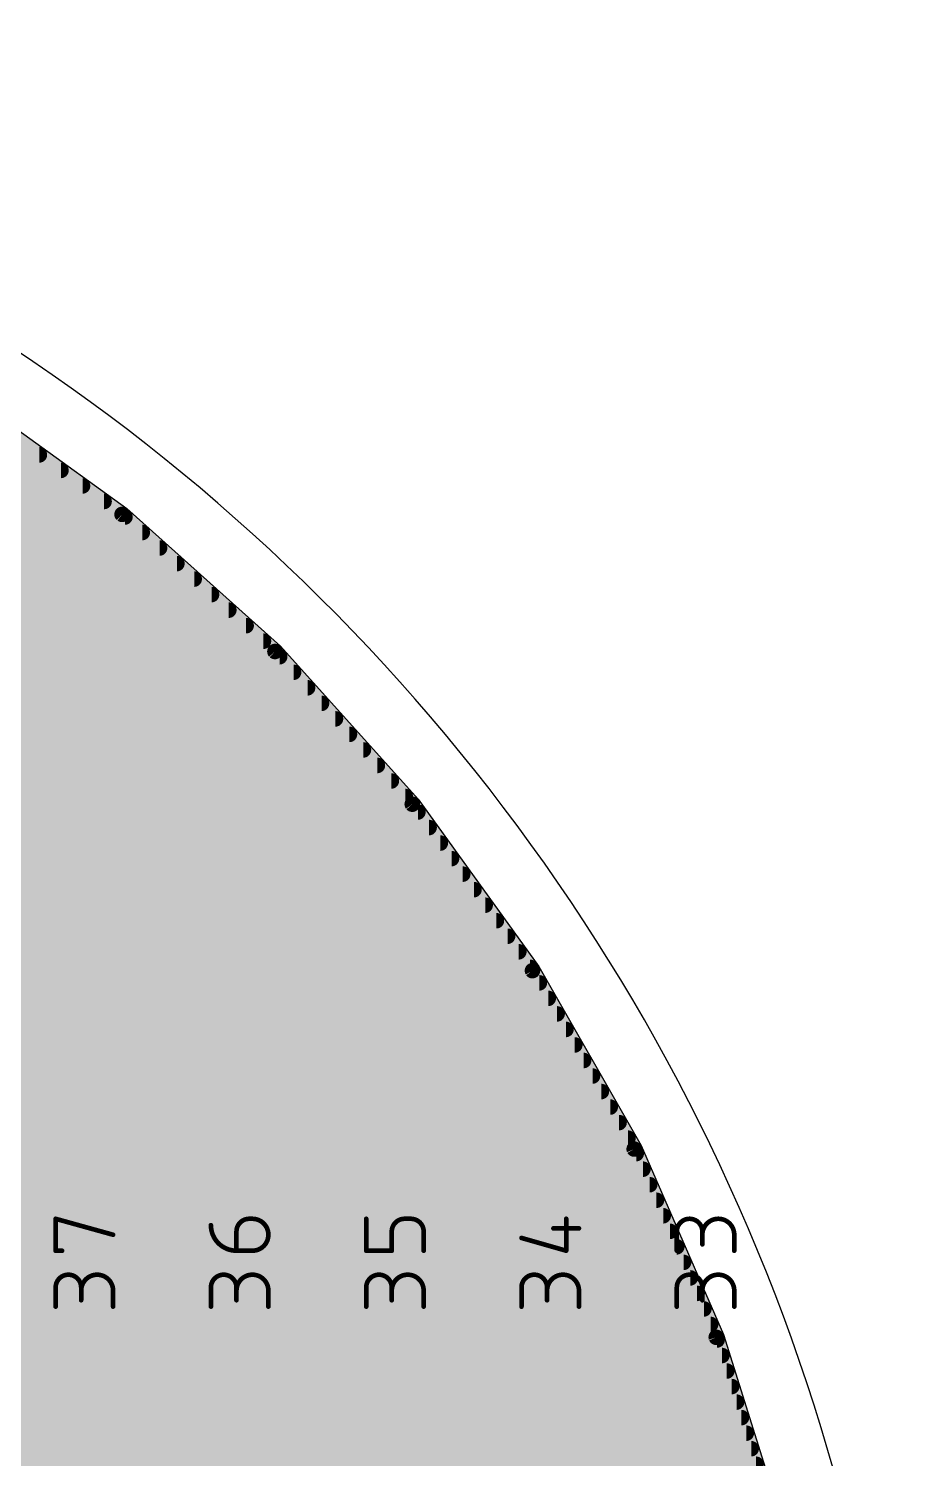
# Model space of a CAD drawing. Extents: x -1.28 to 1.28, y -1.28 to 1.27.
# Drawn here: x 0.714 to 1.28, y 0.354 to 1.275 of the extents above; entities that cross this region are included whole.
import ezdxf

# ---------------------------------------------------------------- set-up
doc = ezdxf.new("R2010")
doc.units = 0
for name, color, linetype in [('1', 12, 'CONTINUOUS'), ('16', 132, 'CONTINUOUS'), ('20', 31, 'CONTINUOUS'), ('21', 100, 'CONTINUOUS')]:
    doc.layers.add(name, color=color, linetype=linetype)

msp = doc.modelspace()

# ---------------------------------------------------------------- linework, layer by layer
at = {"layer": '1', "const_width": 0.01}
for points in [[(0.666946, 1.038951), (0.774263, 0.96168)], [(0.401678, 1), (0.721043, 1)], [(0.428837, 0.99), (0.734931, 0.99)], [(0.440755, 0.98), (0.748819, 0.98)], [(0.452672, 0.97), (0.762707, 0.97)], [(0.461005, 0.96), (0.776135, 0.96)], [(0.774263, 0.96168), (0.872702, 0.873376)], [(0.466778, 0.95), (0.787283, 0.95)], [(0.472552, 0.94), (0.798431, 0.94)], [(0.477121, 0.93), (0.809578, 0.93)], [(0.478884, 0.92), (0.820726, 0.92)], [(0.480647, 0.91), (0.831874, 0.91)], [(0.48241, 0.9), (0.843022, 0.9)], [(0.482174, 0.89), (0.854169, 0.89)], [(0.480411, 0.88), (0.865317, 0.88)], [(0.478648, 0.87), (0.875738, 0.87)], [(0.872702, 0.873376), (0.961134, 0.775053)], [(0.476884, 0.86), (0.884732, 0.86)], [(0.471779, 0.85), (0.893726, 0.85)], [(0.466005, 0.84), (0.90272, 0.84)], [(0.460232, 0.83), (0.911714, 0.83)], [(0.451077, 0.82), (0.920708, 0.82)], [(0.439159, 0.81), (0.929702, 0.81)], [(0.425475, 0.8), (0.938696, 0.8)], [(0.398001, 0.79), (0.947691, 0.79)], [(0.227624, 0.78), (0.956685, 0.78)], [(0.2305, 0.77), (0.964783, 0.77)], [(0.961134, 0.775053), (1.038547, 0.667838)], [(0.2305, 0.76), (0.972003, 0.76)], [(0.227624, 0.75), (0.979223, 0.75)], [(0.222276, 0.74), (0.986444, 0.74)], [(0.211334, 0.73), (0.993664, 0.73)], [(0.157456, 0.72), (1.000884, 0.72)], [(0.167456, 0.71), (1.008104, 0.71)], [(0.177456, 0.7), (1.015325, 0.7)], [(0.187456, 0.69), (1.022545, 0.69)], [(0.238922, 0.68), (1.029765, 0.68)], [(0.25127, 0.67), (1.036986, 0.67)], [(1.038547, 0.667838), (1.104052, 0.55296)], [(0.255453, 0.66), (1.043016, 0.66)], [(0.25589, 0.65), (1.048718, 0.65)], [(0.252968, 0.64), (1.05442, 0.64)], [(0.24527, 0.63), (1.060122, 0.63)], [(-0.419, 0.62), (1.065825, 0.62)], [(-0.419, 0.61), (1.071527, 0.61)], [(-0.419, 0.6), (1.077229, 0.6)], [(-0.419, 0.59), (1.082931, 0.59)], [(0.367, 0.58), (1.088633, 0.58)], [(0.367, 0.57), (1.094335, 0.57)], [(0.367, 0.56), (1.100037, 0.56)], [(0.367, 0.55), (1.105342, 0.55)], [(1.104052, 0.55296), (1.156898, 0.431737)], [(0.367, 0.54), (1.109702, 0.54)], [(0.367, 0.53), (1.114061, 0.53)], [(0.367, 0.52), (1.11842, 0.52)], [(0.367, 0.51), (1.12278, 0.51)], [(0.367, 0.5), (1.127139, 0.5)], [(0.367, 0.49), (1.131499, 0.49)], [(0.367, 0.48), (1.135858, 0.48)], [(0.367, 0.47), (1.140217, 0.47)], [(0.367, 0.46), (1.144577, 0.46)], [(0.367, 0.45), (1.148936, 0.45)], [(0.367, 0.44), (1.153296, 0.44)], [(0.367, 0.43), (1.157443, 0.43)], [(1.156898, 0.431737), (1.196479, 0.305558)], [(0.367, 0.42), (1.160579, 0.42)], [(0.367, 0.41), (1.163716, 0.41)], [(0.367, 0.4), (1.166853, 0.4)], [(-0.972, 0.39), (1.16999, 0.39)], [(-0.982, 0.38), (1.173127, 0.38)], [(-0.992, 0.37), (1.176264, 0.37)], [(-1.002, 0.36), (1.179401, 0.36)], [(-1.012, 0.35), (1.182538, 0.35)]]:
    msp.add_lwpolyline(points, dxfattribs=at)
at = {"layer": '1', "const_width": 0.005}
for points in [[(0.721043, 0.9975, 1), (0.721043, 1.0025)], [(0.734931, 0.9875, 1), (0.734931, 0.9925)], [(0.748819, 0.9775, 1), (0.748819, 0.9825)], [(0.762707, 0.9675, 1), (0.762707, 0.9725)], [(0.775932, 0.96354, 1), (0.772594, 0.959819)], [(0.772802, 0.959651, 1), (0.775724, 0.963708)], [(0.776135, 0.9575, 1), (0.776135, 0.9625)], [(0.787283, 0.9475, 1), (0.787283, 0.9525)], [(0.798431, 0.9375, 1), (0.798431, 0.9425)], [(0.809578, 0.9275, 1), (0.809578, 0.9325)], [(0.820726, 0.9175, 1), (0.820726, 0.9225)], [(0.831874, 0.9075, 1), (0.831874, 0.9125)], [(0.843022, 0.8975, 1), (0.843022, 0.9025)], [(0.854169, 0.8875, 1), (0.854169, 0.8925)], [(0.865317, 0.8775, 1), (0.865317, 0.8825)], [(0.874561, 0.875048, 1), (0.870843, 0.871704)], [(0.871032, 0.871515, 1), (0.874371, 0.875237)], [(0.875738, 0.8675, 1), (0.875738, 0.8725)], [(0.884732, 0.8575, 1), (0.884732, 0.8625)], [(0.893726, 0.8475, 1), (0.893726, 0.8525)], [(0.90272, 0.8375, 1), (0.90272, 0.8425)], [(0.911714, 0.8275, 1), (0.911714, 0.8325)], [(0.920708, 0.8175, 1), (0.920708, 0.8225)], [(0.929702, 0.8075, 1), (0.929702, 0.8125)], [(0.938696, 0.7975, 1), (0.938696, 0.8025)], [(0.947691, 0.7875, 1), (0.947691, 0.7925)], [(0.956685, 0.7775, 1), (0.956685, 0.7825)], [(0.963161, 0.776516, 1), (0.959108, 0.773589)], [(0.959276, 0.773381, 1), (0.962993, 0.776724)], [(0.964783, 0.7675, 1), (0.964783, 0.7725)], [(0.972003, 0.7575, 1), (0.972003, 0.7625)], [(0.979223, 0.7475, 1), (0.979223, 0.7525)], [(0.986444, 0.7375, 1), (0.986444, 0.7425)], [(0.993664, 0.7275, 1), (0.993664, 0.7325)], [(1.000884, 0.7175, 1), (1.000884, 0.7225)], [(1.008104, 0.7075, 1), (1.008104, 0.7125)], [(1.015325, 0.6975, 1), (1.015325, 0.7025)], [(1.022545, 0.6875, 1), (1.022545, 0.6925)], [(1.029765, 0.6775, 1), (1.029765, 0.6825)], [(1.040719, 0.669076, 1), (1.036375, 0.666599)], [(1.036986, 0.6675, 1), (1.036986, 0.6725)], [(1.03652, 0.666374, 1), (1.040574, 0.669301)], [(1.043016, 0.6575, 1), (1.043016, 0.6625)], [(1.048718, 0.6475, 1), (1.048718, 0.6525)], [(1.05442, 0.6375, 1), (1.05442, 0.6425)], [(1.060122, 0.6275, 1), (1.060122, 0.6325)], [(1.065825, 0.6175, 1), (1.065825, 0.6225)], [(1.071527, 0.6075, 1), (1.071527, 0.6125)], [(1.077229, 0.5975, 1), (1.077229, 0.6025)], [(1.082931, 0.5875, 1), (1.082931, 0.5925)], [(1.088633, 0.5775, 1), (1.088633, 0.5825)], [(1.094335, 0.5675, 1), (1.094335, 0.5725)], [(1.100037, 0.5575, 1), (1.100037, 0.5625)], [(1.106344, 0.553959, 1), (1.10176, 0.551961)], [(1.10188, 0.551722, 1), (1.106224, 0.554198)], [(1.105342, 0.5475, 1), (1.105342, 0.5525)], [(1.109702, 0.5375, 1), (1.109702, 0.5425)], [(1.114061, 0.5275, 1), (1.114061, 0.5325)], [(1.11842, 0.5175, 1), (1.11842, 0.5225)], [(1.12278, 0.5075, 1), (1.12278, 0.5125)], [(1.127139, 0.4975, 1), (1.127139, 0.5025)], [(1.131499, 0.4875, 1), (1.131499, 0.4925)], [(1.135858, 0.4775, 1), (1.135858, 0.4825)], [(1.140217, 0.4675, 1), (1.140217, 0.4725)], [(1.144577, 0.4575, 1), (1.144577, 0.4625)], [(1.148936, 0.4475, 1), (1.148936, 0.4525)], [(1.153296, 0.4375, 1), (1.153296, 0.4425)], [(1.159283, 0.432485, 1), (1.154512, 0.430988)], [(1.154606, 0.430738, 1), (1.15919, 0.432736)], [(1.157443, 0.4275, 1), (1.157443, 0.4325)], [(1.160579, 0.4175, 1), (1.160579, 0.4225)], [(1.163716, 0.4075, 1), (1.163716, 0.4125)], [(1.166853, 0.3975, 1), (1.166853, 0.4025)], [(1.16999, 0.3875, 1), (1.16999, 0.3925)], [(1.173127, 0.3775, 1), (1.173127, 0.3825)], [(1.176264, 0.3675, 1), (1.176264, 0.3725)], [(1.179401, 0.3575, 1), (1.179401, 0.3625)], [(1.182538, 0.3475, 1), (1.182538, 0.3525)]]:
    msp.add_lwpolyline(points, format="xyb", dxfattribs=at)
at = {"layer": '16'}
for p, q in [((0.669646, 1.043159), (0.777397, 0.965574)), ((0.777397, 0.965574), (0.876234, 0.876913)), ((0.876234, 0.876913), (0.965025, 0.778192)), ((0.965025, 0.778192), (1.042751, 0.670543)), ((1.042751, 0.670543), (1.108521, 0.5552)), ((1.108521, 0.5552), (1.161581, 0.433486)), ((1.161581, 0.433486), (1.201322, 0.306797))]:
    msp.add_line(p, q, dxfattribs=at)
at = {"layer": '20'}
msp.add_arc((0, -0.000471), 1.279996, 95.065, 84.935, dxfattribs=at)
at = {"layer": '21', "const_width": 0.003}
for points in [[(0.7315, 0.4875), (0.7315, 0.508055)], [(0.7315, 0.508055), (0.7685, 0.497778)], [(0.856167, 0.508055), (0.858222, 0.508055)], [(0.9315, 0.4875), (0.9315, 0.508055)], [(0.960278, 0.508055), (0.956167, 0.508055)], [(1.060278, 0.4875), (1.060278, 0.508055)], [(0.847945, 0.4875), (0.847945, 0.499833)], [(0.947945, 0.499833), (0.947945, 0.4875)], [(0.9685, 0.4875), (0.9685, 0.499833)], [(1.0315, 0.495722), (1.060278, 0.4875)], [(1.052056, 0.501889), (1.0685, 0.501889)], [(1.1315, 0.4875), (1.1315, 0.499833)], [(1.147945, 0.499833), (1.147945, 0.491611)], [(1.1685, 0.4875), (1.1685, 0.497778)], [(0.735611, 0.4875), (0.7315, 0.4875)], [(0.858222, 0.4875), (0.847945, 0.4875)], [(0.947945, 0.4875), (0.9315, 0.4875)], [(0.7315, 0.4515), (0.7315, 0.463833)], [(0.747945, 0.463833), (0.747945, 0.455611)], [(0.7685, 0.4515), (0.7685, 0.461778)], [(0.8315, 0.4515), (0.8315, 0.463833)], [(0.847945, 0.463833), (0.847945, 0.455611)], [(0.8685, 0.4515), (0.8685, 0.461778)], [(0.9315, 0.4515), (0.9315, 0.463833)], [(0.947945, 0.463833), (0.947945, 0.455611)], [(0.9685, 0.4515), (0.9685, 0.461778)], [(1.0315, 0.4515), (1.0315, 0.463833)], [(1.047945, 0.463833), (1.047945, 0.455611)], [(1.0685, 0.4515), (1.0685, 0.461778)], [(1.1315, 0.4515), (1.1315, 0.463833)], [(1.147945, 0.463833), (1.147945, 0.455611)], [(1.1685, 0.4515), (1.1685, 0.461778)]]:
    msp.add_lwpolyline(points, dxfattribs=at)
at = {"layer": '21'}
for points, const_width in [([(0.73225, 0.508055, 1), (0.73075, 0.508055)], 0.0015), ([(0.731701, 0.508778, 1), (0.731299, 0.507333)], 0.0015), ([(0.856167, 0.508055, 0.414214), (0.847945, 0.499833)], 0.003), ([(0.856167, 0.508805, 1), (0.856167, 0.507305)], 0.0015), ([(0.856167, 0.507305, 1), (0.856167, 0.508805)], 0.0015), ([(0.858222, 0.4875, 1), (0.858222, 0.508055)], 0.003), ([(0.858222, 0.508805, 1), (0.858222, 0.507305)], 0.0015), ([(0.858222, 0.507305, 1), (0.858222, 0.508805)], 0.0015), ([(0.93225, 0.508055, 1), (0.93075, 0.508055)], 0.0015), ([(0.956167, 0.508055, 0.414214), (0.947945, 0.499833)], 0.003), ([(0.956167, 0.508805, 1), (0.956167, 0.507305)], 0.0015), ([(0.956167, 0.507305, 1), (0.956167, 0.508805)], 0.0015), ([(0.9685, 0.499833, 0.414214), (0.960278, 0.508055)], 0.003), ([(0.960278, 0.508805, 1), (0.960278, 0.507305)], 0.0015), ([(0.960278, 0.507305, 1), (0.960278, 0.508805)], 0.0015), ([(1.061028, 0.508055, 1), (1.059528, 0.508055)], 0.0015), ([(1.147944, 0.499833, 1), (1.1315, 0.499833)], 0.003), ([(1.1685, 0.497778, 1), (1.147944, 0.497778)], 0.003), ([(0.768299, 0.497055, 1), (0.768701, 0.4985)], 0.0015), ([(0.8315, 0.503944, 0.414209), (0.847945, 0.4875)], 0.003), ([(0.83225, 0.503944, 1), (0.83075, 0.503944)], 0.0015), ([(0.848695, 0.499833, 1), (0.847195, 0.499833)], 0.0015), ([(0.847195, 0.499833, 1), (0.848695, 0.499833)], 0.0015), ([(0.948695, 0.499833, 1), (0.947195, 0.499833)], 0.0015), ([(0.947195, 0.499833, 1), (0.948695, 0.499833)], 0.0015), ([(0.96925, 0.499833, 1), (0.96775, 0.499833)], 0.0015), ([(0.96775, 0.499833, 1), (0.96925, 0.499833)], 0.0015), ([(1.031706, 0.496443, 1), (1.031294, 0.495001)], 0.0015), ([(1.052056, 0.502639, 1), (1.052056, 0.501139)], 0.0015), ([(1.0685, 0.501139, 1), (1.0685, 0.502639)], 0.0015), ([(1.13225, 0.499833, 1), (1.13075, 0.499833)], 0.0015), ([(1.13075, 0.499833, 1), (1.13225, 0.499833)], 0.0015), ([(1.147194, 0.499833, 1), (1.148694, 0.499833)], 0.0015), ([(1.147194, 0.497778, 1), (1.148694, 0.497778)], 0.0015), ([(1.148695, 0.499833, 1), (1.147195, 0.499833)], 0.0015), ([(1.16925, 0.497778, 1), (1.16775, 0.497778)], 0.0015), ([(1.16775, 0.497778, 1), (1.16925, 0.497778)], 0.0015), ([(0.7315, 0.48825, 1), (0.7315, 0.48675)], 0.0015), ([(0.73075, 0.4875, 1), (0.73225, 0.4875)], 0.0015), ([(0.735611, 0.48675, 1), (0.735611, 0.48825)], 0.0015), ([(0.847945, 0.48825, 1), (0.847945, 0.48675)], 0.0015), ([(0.847195, 0.4875, 1), (0.848695, 0.4875)], 0.0015), ([(0.847945, 0.48675, 1), (0.847945, 0.48825)], 0.0015), ([(0.858222, 0.48825, 1), (0.858222, 0.48675)], 0.0015), ([(0.858222, 0.48675, 1), (0.858222, 0.48825)], 0.0015), ([(0.9315, 0.48825, 1), (0.9315, 0.48675)], 0.0015), ([(0.93075, 0.4875, 1), (0.93225, 0.4875)], 0.0015), ([(0.947195, 0.4875, 1), (0.948695, 0.4875)], 0.0015), ([(0.947945, 0.48675, 1), (0.947945, 0.48825)], 0.0015), ([(0.96775, 0.4875, 1), (0.96925, 0.4875)], 0.0015), ([(1.059528, 0.4875, 1), (1.061028, 0.4875)], 0.0015), ([(1.060072, 0.486779, 1), (1.060484, 0.488221)], 0.0015), ([(1.13075, 0.4875, 1), (1.13225, 0.4875)], 0.0015), ([(1.147195, 0.491611, 1), (1.148695, 0.491611)], 0.0015), ([(1.16775, 0.4875, 1), (1.16925, 0.4875)], 0.0015), ([(0.747944, 0.463833, 1), (0.7315, 0.463833)], 0.003), ([(0.7685, 0.461778, 1), (0.747944, 0.461778)], 0.003), ([(0.847944, 0.463833, 1), (0.8315, 0.463833)], 0.003), ([(0.8685, 0.461778, 1), (0.847944, 0.461778)], 0.003), ([(0.947944, 0.463833, 1), (0.9315, 0.463833)], 0.003), ([(0.9685, 0.461778, 1), (0.947944, 0.461778)], 0.003), ([(1.047944, 0.463833, 1), (1.0315, 0.463833)], 0.003), ([(1.0685, 0.461778, 1), (1.047944, 0.461778)], 0.003), ([(1.147944, 0.463833, 1), (1.1315, 0.463833)], 0.003), ([(1.1685, 0.461778, 1), (1.147944, 0.461778)], 0.003), ([(0.73225, 0.463833, 1), (0.73075, 0.463833)], 0.0015), ([(0.73075, 0.463833, 1), (0.73225, 0.463833)], 0.0015), ([(0.747194, 0.463833, 1), (0.748694, 0.463833)], 0.0015), ([(0.747194, 0.461778, 1), (0.748694, 0.461778)], 0.0015), ([(0.748695, 0.463833, 1), (0.747195, 0.463833)], 0.0015), ([(0.76925, 0.461778, 1), (0.76775, 0.461778)], 0.0015), ([(0.76775, 0.461778, 1), (0.76925, 0.461778)], 0.0015), ([(0.83225, 0.463833, 1), (0.83075, 0.463833)], 0.0015), ([(0.83075, 0.463833, 1), (0.83225, 0.463833)], 0.0015), ([(0.847194, 0.463833, 1), (0.848694, 0.463833)], 0.0015), ([(0.847194, 0.461778, 1), (0.848694, 0.461778)], 0.0015), ([(0.848695, 0.463833, 1), (0.847195, 0.463833)], 0.0015), ([(0.86925, 0.461778, 1), (0.86775, 0.461778)], 0.0015), ([(0.86775, 0.461778, 1), (0.86925, 0.461778)], 0.0015), ([(0.93225, 0.463833, 1), (0.93075, 0.463833)], 0.0015), ([(0.93075, 0.463833, 1), (0.93225, 0.463833)], 0.0015), ([(0.947194, 0.463833, 1), (0.948694, 0.463833)], 0.0015), ([(0.947194, 0.461778, 1), (0.948694, 0.461778)], 0.0015), ([(0.948695, 0.463833, 1), (0.947195, 0.463833)], 0.0015), ([(0.96925, 0.461778, 1), (0.96775, 0.461778)], 0.0015), ([(0.96775, 0.461778, 1), (0.96925, 0.461778)], 0.0015), ([(1.03225, 0.463833, 1), (1.03075, 0.463833)], 0.0015), ([(1.03075, 0.463833, 1), (1.03225, 0.463833)], 0.0015), ([(1.047194, 0.463833, 1), (1.048694, 0.463833)], 0.0015), ([(1.047194, 0.461778, 1), (1.048694, 0.461778)], 0.0015), ([(1.048695, 0.463833, 1), (1.047195, 0.463833)], 0.0015), ([(1.06925, 0.461778, 1), (1.06775, 0.461778)], 0.0015), ([(1.06775, 0.461778, 1), (1.06925, 0.461778)], 0.0015), ([(1.13225, 0.463833, 1), (1.13075, 0.463833)], 0.0015), ([(1.13075, 0.463833, 1), (1.13225, 0.463833)], 0.0015), ([(1.147194, 0.463833, 1), (1.148694, 0.463833)], 0.0015), ([(1.147194, 0.461778, 1), (1.148694, 0.461778)], 0.0015), ([(1.148695, 0.463833, 1), (1.147195, 0.463833)], 0.0015), ([(1.16925, 0.461778, 1), (1.16775, 0.461778)], 0.0015), ([(1.16775, 0.461778, 1), (1.16925, 0.461778)], 0.0015), ([(0.73075, 0.4515, 1), (0.73225, 0.4515)], 0.0015), ([(0.747195, 0.455611, 1), (0.748695, 0.455611)], 0.0015), ([(0.76775, 0.4515, 1), (0.76925, 0.4515)], 0.0015), ([(0.83075, 0.4515, 1), (0.83225, 0.4515)], 0.0015), ([(0.847195, 0.455611, 1), (0.848695, 0.455611)], 0.0015), ([(0.86775, 0.4515, 1), (0.86925, 0.4515)], 0.0015), ([(0.93075, 0.4515, 1), (0.93225, 0.4515)], 0.0015), ([(0.947195, 0.455611, 1), (0.948695, 0.455611)], 0.0015), ([(0.96775, 0.4515, 1), (0.96925, 0.4515)], 0.0015), ([(1.03075, 0.4515, 1), (1.03225, 0.4515)], 0.0015), ([(1.047195, 0.455611, 1), (1.048695, 0.455611)], 0.0015), ([(1.06775, 0.4515, 1), (1.06925, 0.4515)], 0.0015), ([(1.13075, 0.4515, 1), (1.13225, 0.4515)], 0.0015), ([(1.147195, 0.455611, 1), (1.148695, 0.455611)], 0.0015), ([(1.16775, 0.4515, 1), (1.16925, 0.4515)], 0.0015)]:
    msp.add_lwpolyline(points, format="xyb", dxfattribs=dict(at, const_width=const_width))

doc.saveas('drawing.dxf')
